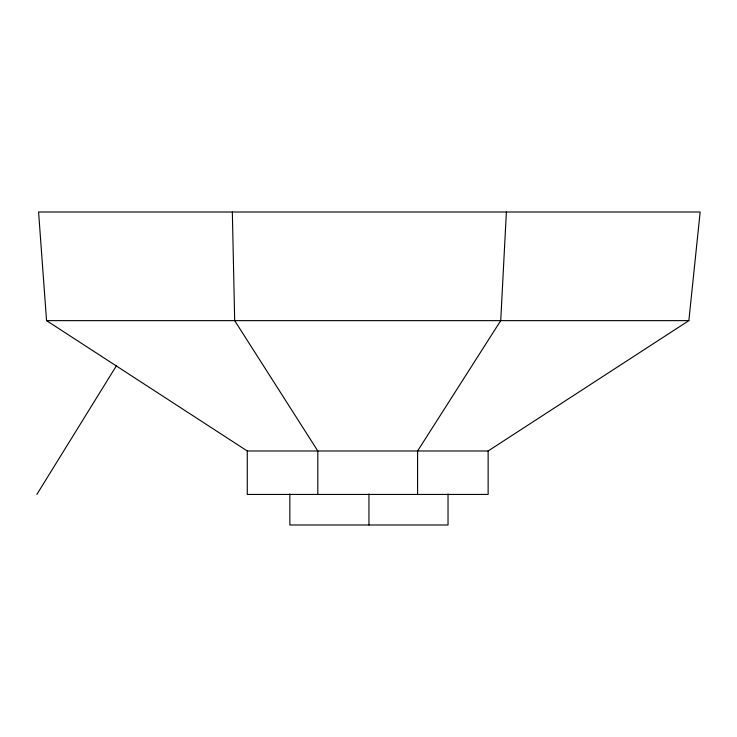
<?xml version="1.0" encoding="UTF-8"?>
<svg xmlns="http://www.w3.org/2000/svg" width="737" height="737" viewBox="0 0 737 737"><rect width="100%" height="100%" fill="white"/><g stroke="black" fill="none" stroke-linecap="round" stroke-linejoin="round"><path stroke-width="1.11" d="M506.383 212.007L500.727 320.632L417.584 450.989L417.584 494.435M688.855 320.632L700.15 212.007L38.582 212.007L46.551 320.632L247.273 450.989L488.134 450.989L688.855 320.632L46.551 320.632M36.85 494.435L116.51 365.607M232.348 212.007L234.679 320.632L317.822 450.989L317.822 494.435M488.134 450.989L488.134 494.435L247.273 494.435L247.273 450.989M448.032 493.983L448.032 524.993L289.862 524.993L289.862 493.983M368.951 493.983L368.951 524.993"/></g></svg>
